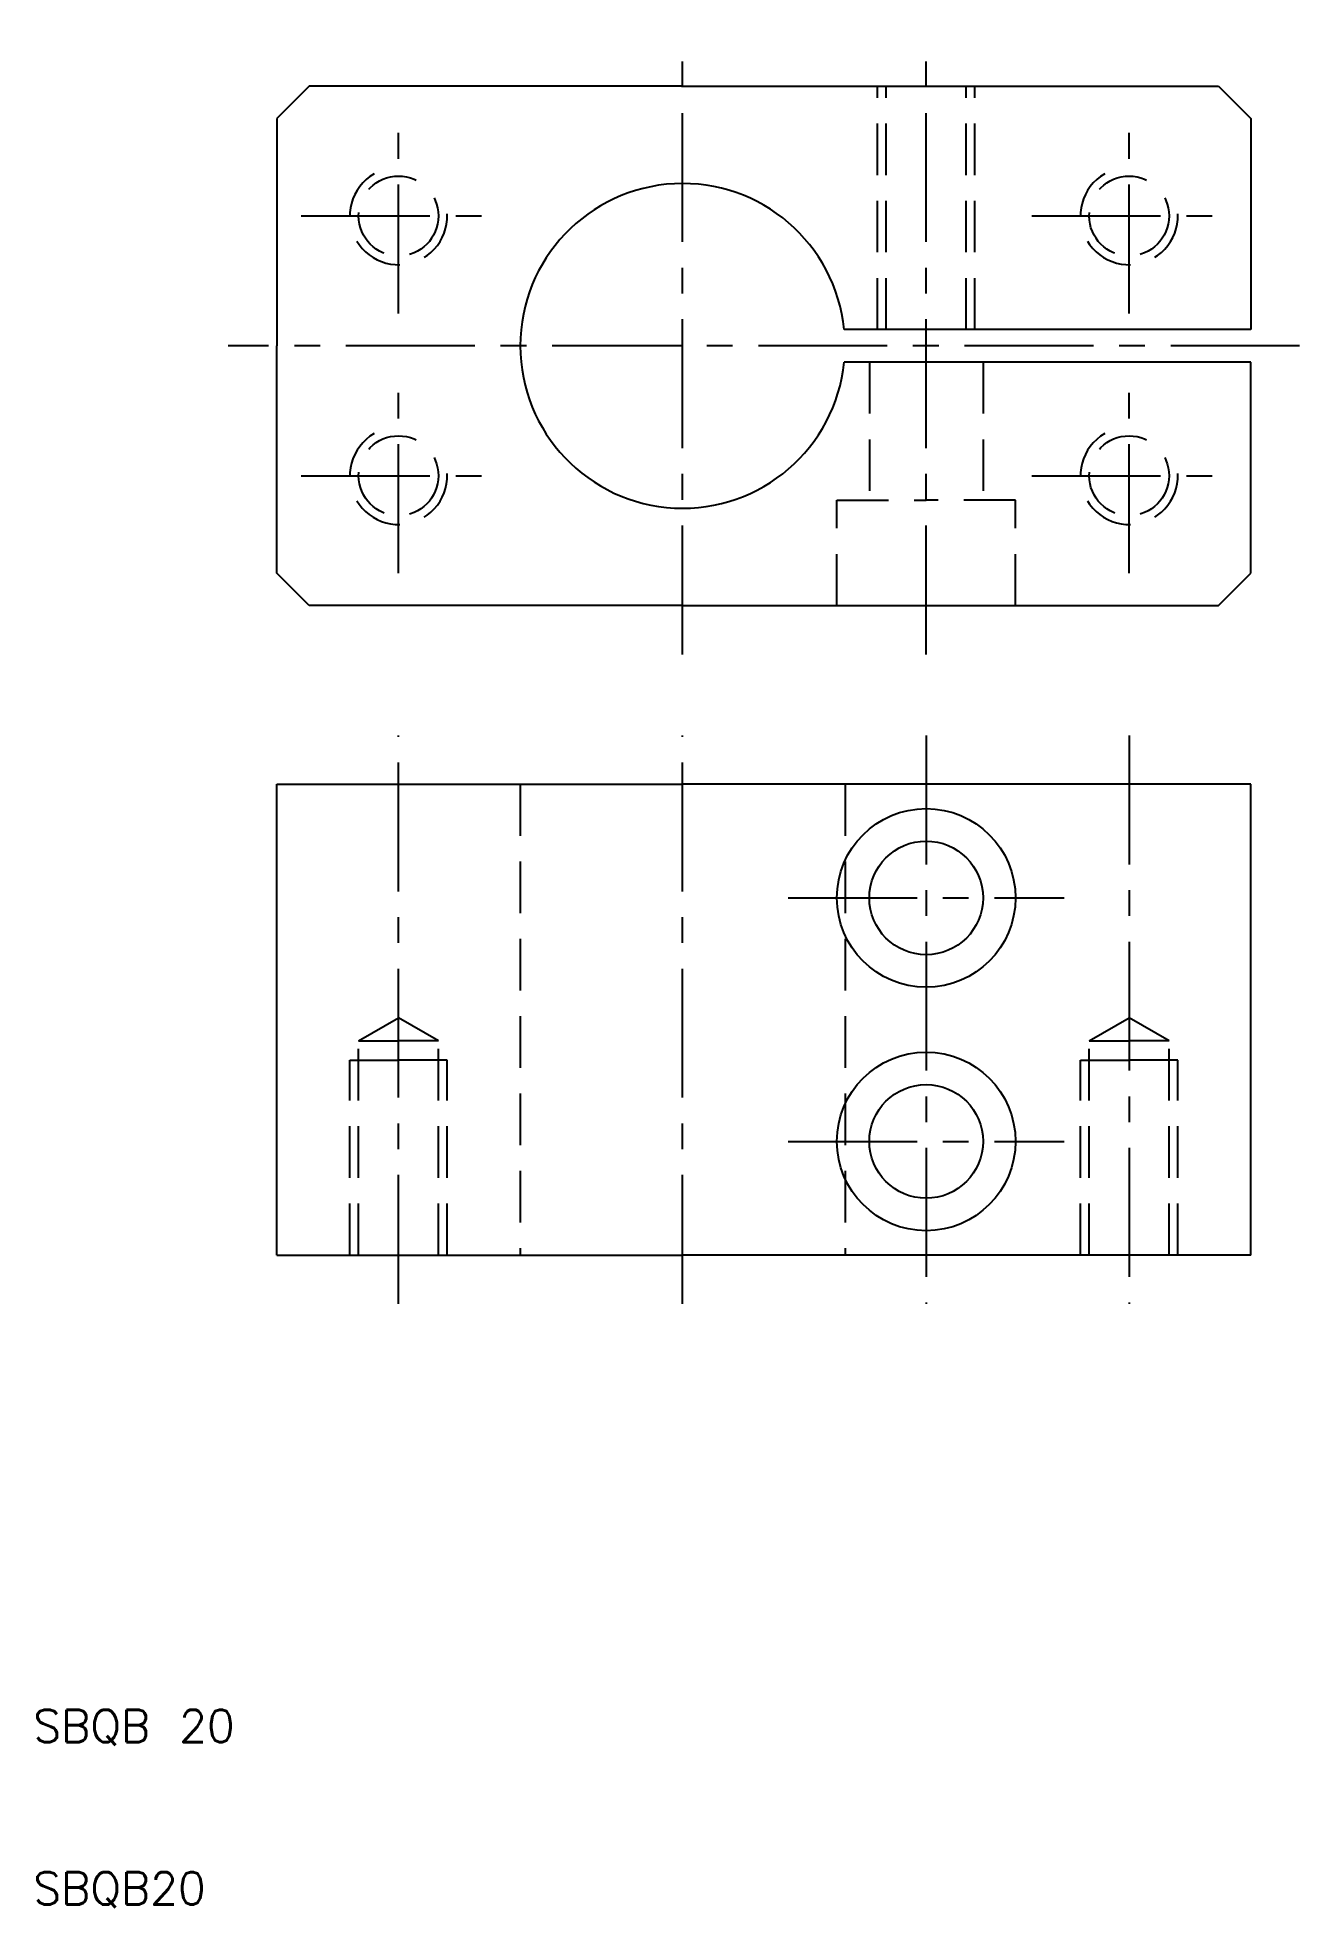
# Model space of a CAD drawing. Extents: x 10 to 88, y 10 to 125.
import ezdxf

# ---------------------------------------------------------------- set-up
doc = ezdxf.new("R2010")
doc.units = 0
doc.header["$LTSCALE"] = 0.25
doc.linetypes.add('CENTER', pattern=[50.8, 31.75, -6.35, 6.35, -6.35])
doc.linetypes.add('DASHED', pattern=[19.05, 12.7, -6.35])
doc.layers.get('0').update_dxf_attribs({"linetype": 'CONTINUOUS'})
doc.layers.add('CENTER', color=1, linetype='CENTER')
doc.styles.get("Standard").update_dxf_attribs({"font": 'txt.shx', "bigfont": 'extfont.shx'})

msp = doc.modelspace()

# ---------------------------------------------------------------- linework, layer by layer
for p, q in [((27, 122), (25, 120)), ((50, 122), (27, 122)), ((50, 122), (83, 122)), ((83, 122), (85, 120)), ((25, 120), (25, 106)), ((85, 120), (85, 107)), ((25, 92), (25, 106)), ((85, 107), (59.95, 107)), ((85, 105), (59.95, 105)), ((85, 92), (85, 105)), ((27, 90), (25, 92)), ((83, 90), (85, 92)), ((50, 90), (27, 90)), ((50, 90), (83, 90)), ((25, 50), (25, 79)), ((25, 79), (50, 79)), ((85, 79), (50, 79)), ((85, 50), (85, 79)), ((25, 50), (50, 50)), ((85, 50), (50, 50))]:
    msp.add_line(p, q)
at = {"color": 3, "linetype": 'DASHED'}
for p, q in [((62, 107), (62, 122)), ((62.541, 107), (62.541, 122)), ((67.459, 107), (67.459, 122)), ((68, 107), (68, 122)), ((61.5, 105), (61.5, 96.5)), ((68.5, 105), (68.5, 96.5)), ((59.5, 96.5), (65, 96.5)), ((59.5, 90), (59.5, 96.5)), ((70.5, 96.5), (65, 96.5)), ((70.5, 90), (70.5, 96.5)), ((40, 79), (40, 50)), ((60, 79), (60, 50)), ((30.041, 63.2), (32.5, 64.62)), ((34.959, 63.2), (32.5, 64.62)), ((75.041, 63.2), (77.5, 64.62)), ((79.959, 63.2), (77.5, 64.62)), ((30.041, 50), (30.041, 63.2)), ((30.041, 63.2), (32.5, 63.2)), ((34.959, 63.2), (32.5, 63.2)), ((34.959, 50), (34.959, 63.2)), ((75.041, 50), (75.041, 63.2)), ((75.041, 63.2), (77.5, 63.2)), ((79.959, 63.2), (77.5, 63.2)), ((79.959, 50), (79.959, 63.2)), ((29.5, 50), (29.5, 62)), ((29.5, 62), (32.5, 62)), ((35.5, 62), (32.5, 62)), ((35.5, 50), (35.5, 62)), ((74.5, 50), (74.5, 62)), ((74.5, 62), (77.5, 62)), ((80.5, 62), (77.5, 62)), ((80.5, 50), (80.5, 62))]:
    msp.add_line(p, q, dxfattribs=at)
for centre in [(32.5, 114), (77.5, 114), (32.5, 98), (77.5, 98)]:
    msp.add_circle(centre, 2.459, dxfattribs=at)
for centre, radius in [((65, 72), 5.5), ((65, 72), 3.5), ((65, 57), 5.5), ((65, 57), 3.5)]:
    msp.add_circle(centre, radius)
for centre in [(32.5, 114), (77.5, 114), (32.5, 98), (77.5, 98)]:
    msp.add_arc(centre, 3, 120, 30, dxfattribs=at)
msp.add_arc((50, 106), 10, 5.73917, 354.26083)
at = {"layer": 'CENTER', "color": 1, "linetype": 'CENTER'}
for p, q in [((50, 87), (50, 125)), ((65, 87), (65, 125)), ((32.5, 108), (32.5, 120)), ((77.5, 108), (77.5, 120)), ((26.5, 114), (38.5, 114)), ((71.5, 114), (83.5, 114)), ((88, 106), (22, 106)), ((32.5, 92), (32.5, 104)), ((77.5, 92), (77.5, 104)), ((26.5, 98), (38.5, 98)), ((71.5, 98), (83.5, 98)), ((32.5, 47), (32.5, 82)), ((50, 47), (50, 82)), ((65, 82), (65, 47)), ((77.5, 82), (77.5, 47)), ((77.5, 82), (77.5, 47)), ((56.5, 72), (73.5, 72)), ((56.5, 57), (73.5, 57))]:
    msp.add_line(p, q, dxfattribs=at)

# ---------------------------------------------------------------- texts
for s, p in [('SBQB 20', (10, 20)), ('SBQB20', (10, 10))]:
    msp.add_text(s, height=2).set_placement(p)

doc.saveas('drawing.dxf')
